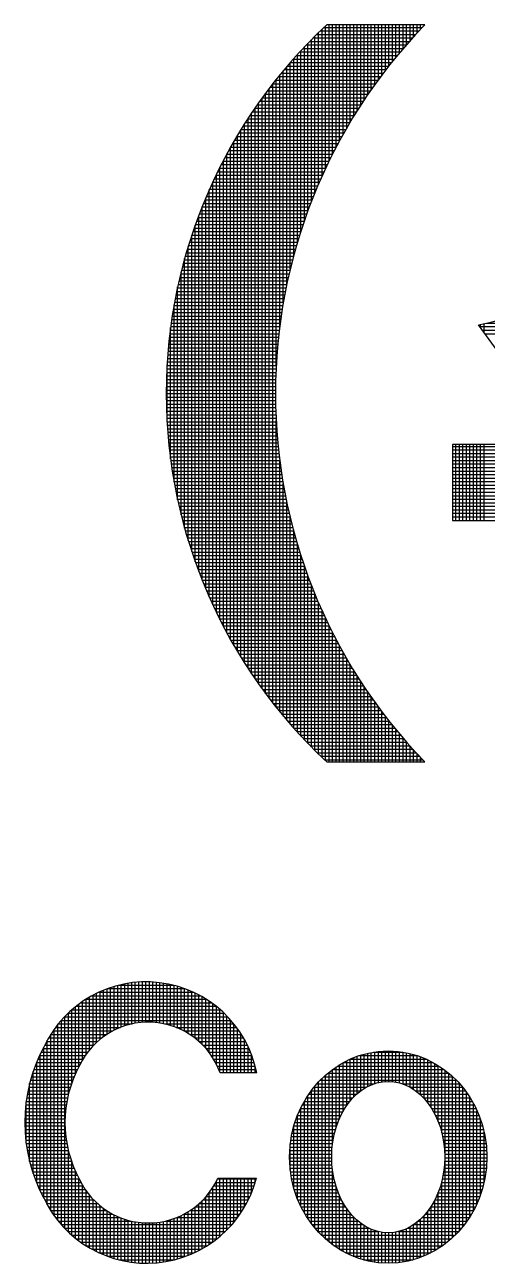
# Model space of a CAD drawing. Header units: inches. Extents: x 0 to 841, y 0 to 594.
# Drawn here: x 733.38 to 735.66, y 99.89 to 105.99 of the extents above; entities that cross this region are included whole.
import ezdxf

# ---------------------------------------------------------------- set-up
doc = ezdxf.new("R2010")
doc.units = ezdxf.units.IN
doc.header["$MEASUREMENT"] = 0
doc.layers.add('BG 한국지역난방기술주식회사 CI', color=7, linetype='Continuous')

msp = doc.modelspace()

# ---------------------------------------------------------------- linework, layer by layer
at = {"layer": 'BG 한국지역난방기술주식회사 CI', "color": 7, "linetype": 'Continuous', "lineweight": 25}
for p, q in [((734.8403, 105.9649), (735.3263, 105.9649)), ((734.8484, 105.2475), (734.8484, 105.9727)), ((734.8585, 105.9823), (735.3427, 105.9823)), ((734.8658, 105.2854), (734.8658, 105.9891)), ((735.3549, 105.995), (734.872, 105.995)), ((734.8831, 105.3217), (734.8831, 105.995)), ((734.9005, 105.3567), (734.9005, 105.995)), ((734.9179, 105.3904), (734.9179, 105.995)), ((734.9352, 105.423), (734.9352, 105.995)), ((734.9526, 105.4545), (734.9526, 105.995)), ((734.97, 105.485), (734.97, 105.995)), ((734.9873, 105.5146), (734.9873, 105.995)), ((735.0047, 105.5433), (735.0047, 105.995)), ((735.022, 105.5713), (735.022, 105.995)), ((735.0394, 105.5984), (735.0394, 105.995)), ((735.0568, 105.6249), (735.0568, 105.995)), ((735.0741, 105.6506), (735.0741, 105.995)), ((735.0915, 105.6758), (735.0915, 105.995)), ((735.1089, 105.7003), (735.1089, 105.995)), ((735.1262, 105.7242), (735.1262, 105.995)), ((735.1436, 105.7476), (735.1436, 105.995)), ((735.161, 105.7704), (735.161, 105.995)), ((735.1783, 105.7927), (735.1783, 105.995)), ((735.1957, 105.8146), (735.1957, 105.995)), ((735.2131, 105.8359), (735.2131, 105.995)), ((735.2304, 105.8568), (735.2304, 105.995)), ((735.2478, 105.8773), (735.2478, 105.995)), ((735.2651, 105.8974), (735.2651, 105.995)), ((735.2825, 105.9171), (735.2825, 105.995)), ((735.2999, 105.9363), (735.2999, 105.995)), ((735.3172, 105.9552), (735.3172, 105.995)), ((735.3346, 105.9737), (735.3346, 105.995)), ((735.352, 105.9919), (735.352, 105.995)), ((734.7789, 105.077), (734.7789, 105.9037)), ((734.7878, 105.9128), (735.2787, 105.9128)), ((734.7963, 105.123), (734.7963, 105.9215)), ((734.805, 105.9302), (735.2943, 105.9302)), ((734.8137, 105.1665), (734.8137, 105.9389)), ((734.8224, 105.9475), (735.3102, 105.9475)), ((734.831, 105.208), (734.831, 105.956)), ((734.7225, 105.8434), (735.2192, 105.8434)), ((734.7268, 104.9196), (734.7268, 105.8482)), ((734.7383, 105.8607), (735.2337, 105.8607)), ((734.7442, 104.9759), (734.7442, 105.8671)), ((734.7545, 105.8781), (735.2484, 105.8781)), ((734.7616, 105.0281), (734.7616, 105.8856)), ((734.771, 105.8955), (735.2635, 105.8955)), ((734.6748, 104.7133), (734.6748, 105.7891)), ((734.6766, 105.7913), (735.1772, 105.7913)), ((734.6916, 105.8086), (735.1909, 105.8086)), ((734.6921, 104.7903), (734.6921, 105.8092)), ((734.7069, 105.826), (735.2049, 105.826)), ((734.7095, 104.8583), (734.7095, 105.8289)), ((734.6193, 105.7218), (735.1245, 105.7218)), ((734.6227, 104.3117), (734.6227, 105.726)), ((734.6333, 105.7392), (735.1373, 105.7392)), ((734.64, 104.5066), (734.64, 105.7475)), ((734.6474, 105.7565), (735.1504, 105.7565)), ((734.6574, 104.6224), (734.6574, 105.7685)), ((734.6619, 105.7739), (735.1637, 105.7739)), ((734.5706, 102.6963), (734.5706, 105.6584)), ((734.5791, 105.6697), (735.0873, 105.6697)), ((734.5879, 102.6732), (734.5879, 105.6814)), ((734.5922, 105.6871), (735.0995, 105.6871)), ((734.6053, 102.6507), (734.6053, 105.704)), ((734.6057, 105.7044), (735.1119, 105.7044)), ((734.5287, 105.6003), (735.0406, 105.6003)), ((734.5358, 102.7442), (734.5358, 105.6105)), ((734.5409, 105.6176), (735.052, 105.6176)), ((734.5532, 102.72), (734.5532, 105.6347)), ((734.5534, 105.635), (735.0635, 105.635)), ((734.5661, 105.6523), (735.0753, 105.6523)), ((734.4818, 105.5308), (734.997, 105.5308)), ((734.4837, 102.8209), (734.4837, 105.5338)), ((734.4932, 105.5482), (735.0076, 105.5482)), ((734.5011, 102.7946), (734.5011, 105.56)), ((734.5048, 105.5655), (735.0184, 105.5655)), ((734.5166, 105.5829), (735.0294, 105.5829)), ((734.5185, 102.7691), (734.5185, 105.5856)), ((734.4488, 105.4787), (734.9663, 105.4787)), ((734.449, 102.8757), (734.449, 105.479)), ((734.4596, 105.4961), (734.9764, 105.4961)), ((734.4664, 102.8479), (734.4664, 105.5068)), ((734.4706, 105.5134), (734.9866, 105.5134)), ((734.4076, 105.4092), (734.9278, 105.4092)), ((734.4143, 102.9338), (734.4143, 105.4208)), ((734.4176, 105.4266), (734.9372, 105.4266)), ((734.4279, 105.444), (734.9467, 105.444)), ((734.4317, 102.9043), (734.4317, 105.4504)), ((734.4382, 105.4613), (734.9564, 105.4613)), ((734.3787, 105.3572), (734.9007, 105.3572)), ((734.3796, 102.9959), (734.3796, 105.3588)), ((734.3881, 105.3745), (734.9096, 105.3745)), ((734.3969, 102.9643), (734.3969, 105.3903)), ((734.3978, 105.3919), (734.9186, 105.3919)), ((734.3426, 105.2877), (734.8668, 105.2877)), ((734.3448, 103.0625), (734.3448, 105.2922)), ((734.3513, 105.3051), (734.8751, 105.3051)), ((734.3603, 105.3224), (734.8835, 105.3224)), ((734.3622, 103.0286), (734.3622, 105.3261)), ((734.3694, 105.3398), (734.892, 105.3398)), ((734.3173, 105.2356), (734.8431, 105.2356)), ((734.3255, 105.253), (734.8509, 105.253)), ((734.3275, 103.0977), (734.3275, 105.257)), ((734.334, 105.2703), (734.8588, 105.2703)), ((734.2858, 105.1661), (734.8135, 105.1661)), ((734.2927, 103.1728), (734.2927, 105.1819)), ((734.2934, 105.1835), (734.8207, 105.1835)), ((734.3012, 105.2009), (734.828, 105.2009)), ((734.3092, 105.2182), (734.8355, 105.2182)), ((734.3101, 103.1344), (734.3101, 105.2203)), ((734.2639, 105.1141), (734.7929, 105.1141)), ((734.2711, 105.1314), (734.7996, 105.1314)), ((734.2754, 103.213), (734.2754, 105.1417)), ((734.2784, 105.1488), (734.8065, 105.1488)), ((734.2368, 105.0446), (734.7673, 105.0446)), ((734.2406, 103.2999), (734.2406, 105.0548)), ((734.2434, 105.062), (734.7735, 105.062)), ((734.2501, 105.0793), (734.7798, 105.0793)), ((734.2569, 105.0967), (734.7863, 105.0967)), ((734.258, 103.2552), (734.258, 105.0994)), ((734.2181, 104.9925), (734.7496, 104.9925)), ((734.2233, 103.3473), (734.2233, 105.0074)), ((734.2242, 105.0099), (734.7554, 105.0099)), ((734.2304, 105.0272), (734.7613, 105.0272)), ((734.1951, 104.923), (734.7279, 104.923)), ((734.2006, 104.9404), (734.7331, 104.9404)), ((734.2059, 103.398), (734.2059, 104.9567)), ((734.2063, 104.9578), (734.7385, 104.9578)), ((734.2121, 104.9751), (734.744, 104.9751)), ((734.1793, 104.8709), (734.7129, 104.8709)), ((734.1844, 104.8883), (734.7178, 104.8883)), ((734.1885, 103.4526), (734.1885, 104.9021)), ((734.1897, 104.9057), (734.7228, 104.9057)), ((734.1601, 104.8015), (734.6948, 104.8015)), ((734.1647, 104.8189), (734.6992, 104.8189)), ((734.1694, 104.8362), (734.7036, 104.8362)), ((734.1712, 103.5121), (734.1712, 104.8425)), ((734.1743, 104.8536), (734.7082, 104.8536)), ((734.1472, 104.7494), (734.6826, 104.7494)), ((734.1514, 104.7668), (734.6865, 104.7668)), ((734.1538, 103.5781), (734.1538, 104.7766)), ((734.1557, 104.7841), (734.6906, 104.7841)), ((734.1318, 104.6799), (734.668, 104.6799)), ((734.1355, 104.6973), (734.6715, 104.6973)), ((734.1365, 103.6528), (734.1365, 104.7019)), ((734.1393, 104.7147), (734.675, 104.7147)), ((734.1432, 104.732), (734.6788, 104.732)), ((734.1216, 104.6278), (734.6583, 104.6278)), ((734.1249, 104.6452), (734.6614, 104.6452)), ((734.1283, 104.6626), (734.6647, 104.6626)), ((734.1098, 104.5584), (734.6471, 104.5584)), ((734.1126, 104.5757), (734.6498, 104.5757)), ((734.1155, 104.5931), (734.6525, 104.5931)), ((734.1185, 104.6105), (734.6554, 104.6105)), ((734.1191, 103.7408), (734.1191, 104.6139)), ((734.1017, 103.8527), (734.1017, 104.502)), ((734.1023, 104.5063), (734.64, 104.5063)), ((734.1047, 104.5237), (734.6423, 104.5237)), ((734.1072, 104.541), (734.6446, 104.541)), ((735.834, 104.2189), (735.6206, 104.5149)), ((735.6268, 104.5063), (736.6774, 104.5063)), ((735.6298, 104.5021), (735.6298, 104.517)), ((735.6472, 104.478), (735.6472, 104.521)), ((735.6586, 104.5237), (736.7075, 104.5237)), ((734.094, 104.4368), (734.6321, 104.4368)), ((734.0959, 104.4542), (734.6339, 104.4542)), ((734.0979, 104.4716), (734.6358, 104.4716)), ((734.1, 104.4889), (734.6378, 104.4889)), ((735.6393, 104.4889), (736.6463, 104.4889)), ((735.6518, 104.4716), (736.6141, 104.4716)), ((734.0891, 104.3847), (734.6274, 104.3847)), ((734.0906, 104.4021), (734.6289, 104.4021)), ((734.0922, 104.4195), (734.6304, 104.4195)), ((734.0842, 104.3153), (734.6228, 104.3153)), ((734.0844, 104.0372), (734.0844, 104.3174)), ((734.0853, 104.3326), (734.6238, 104.3326)), ((734.0864, 104.35), (734.6249, 104.35)), ((734.0877, 104.3674), (734.6261, 104.3674)), ((734.0819, 104.2632), (734.6206, 104.2632)), ((734.0826, 104.2806), (734.6212, 104.2806)), ((734.0833, 104.2979), (734.622, 104.2979)), ((734.0805, 104.1937), (734.6193, 104.1937)), ((734.0806, 104.2111), (734.6194, 104.2111)), ((734.0809, 104.2285), (734.6197, 104.2285)), ((734.0814, 104.2458), (734.6201, 104.2458)), ((734.0804, 104.1764), (734.6192, 104.1764)), ((734.0805, 104.159), (734.6193, 104.159)), ((734.0807, 104.1416), (734.6194, 104.1416)), ((734.081, 104.1243), (734.6197, 104.1243)), ((734.0814, 104.1069), (734.6202, 104.1069)), ((734.082, 104.0895), (734.6207, 104.0895)), ((734.0826, 104.0722), (734.6213, 104.0722)), ((734.0834, 104.0548), (734.6221, 104.0548)), ((734.0843, 104.0375), (734.623, 104.0375)), ((734.0854, 104.0201), (734.6239, 104.0201)), ((734.6227, 102.6287), (734.6227, 104.043)), ((734.0866, 104.0027), (734.625, 104.0027)), ((734.0878, 103.9854), (734.6263, 103.9854)), ((734.0892, 103.968), (734.6276, 103.968)), ((734.0908, 103.9506), (734.6291, 103.9506)), ((734.0924, 103.9333), (734.6306, 103.9333)), ((734.0942, 103.9159), (734.6323, 103.9159)), ((734.0961, 103.8985), (734.6341, 103.8985)), ((738.7904, 103.9259), (735.4915, 103.9259)), ((735.4915, 103.9259), (735.4915, 103.5503)), ((735.4915, 103.9159), (738.7904, 103.9159)), ((735.4915, 103.8985), (738.7904, 103.8985)), ((735.5083, 103.5503), (735.5083, 103.9259)), ((735.5256, 103.5503), (735.5256, 103.9259)), ((735.543, 103.5503), (735.543, 103.9259)), ((735.5603, 103.5503), (735.5603, 103.9259)), ((735.5777, 103.5503), (735.5777, 103.9259)), ((735.5951, 103.5503), (735.5951, 103.9259)), ((735.6124, 103.5503), (735.6124, 103.9259)), ((735.6298, 103.5503), (735.6298, 103.9259)), ((735.6472, 103.5503), (735.6472, 103.9259)), ((734.0981, 103.8812), (734.636, 103.8812)), ((734.1003, 103.8638), (734.6381, 103.8638)), ((734.1026, 103.8464), (734.6402, 103.8464)), ((734.105, 103.8291), (734.6425, 103.8291)), ((734.64, 102.6072), (734.64, 103.8481)), ((735.4915, 103.8812), (738.7904, 103.8812)), ((735.4915, 103.8638), (738.7904, 103.8638)), ((735.4915, 103.8464), (738.7904, 103.8464)), ((735.4915, 103.8291), (738.7904, 103.8291)), ((734.1075, 103.8117), (734.6449, 103.8117)), ((734.1101, 103.7943), (734.6474, 103.7943)), ((734.1129, 103.777), (734.6501, 103.777)), ((734.1158, 103.7596), (734.6528, 103.7596)), ((735.4915, 103.8117), (738.7904, 103.8117)), ((735.4915, 103.7943), (738.7904, 103.7943)), ((735.4915, 103.777), (738.7904, 103.777)), ((735.4915, 103.7596), (738.7904, 103.7596)), ((734.1188, 103.7423), (734.6557, 103.7423)), ((734.122, 103.7249), (734.6587, 103.7249)), ((734.1253, 103.7075), (734.6618, 103.7075)), ((734.6574, 102.5862), (734.6574, 103.7322)), ((735.4915, 103.7423), (738.7904, 103.7423)), ((735.4915, 103.7249), (738.7904, 103.7249)), ((735.4915, 103.7075), (738.7904, 103.7075)), ((734.1287, 103.6902), (734.665, 103.6902)), ((734.1322, 103.6728), (734.6684, 103.6728)), ((734.1359, 103.6554), (734.6719, 103.6554)), ((734.1397, 103.6381), (734.6755, 103.6381)), ((734.6748, 102.5656), (734.6748, 103.6414)), ((735.4915, 103.6902), (738.7904, 103.6902)), ((735.4915, 103.6728), (738.7904, 103.6728)), ((735.4915, 103.6554), (738.7904, 103.6554)), ((735.4915, 103.6381), (738.7904, 103.6381)), ((734.1436, 103.6207), (734.6792, 103.6207)), ((734.1477, 103.6033), (734.683, 103.6033)), ((734.1519, 103.586), (734.687, 103.586)), ((735.4915, 103.6207), (738.7904, 103.6207)), ((735.4915, 103.6033), (738.7904, 103.6033)), ((735.4915, 103.586), (738.7904, 103.586)), ((734.1562, 103.5686), (734.6911, 103.5686)), ((734.1607, 103.5512), (734.6953, 103.5512)), ((734.1652, 103.5339), (734.6997, 103.5339)), ((734.17, 103.5165), (734.7041, 103.5165)), ((734.6921, 102.5455), (734.6921, 103.5644)), ((735.4915, 103.5686), (738.7904, 103.5686)), ((735.4915, 103.5512), (738.7904, 103.5512)), ((735.4915, 103.5503), (736.8191, 103.5503)), ((734.1748, 103.4992), (734.7087, 103.4992)), ((734.1798, 103.4818), (734.7135, 103.4818)), ((734.185, 103.4644), (734.7183, 103.4644)), ((734.7095, 102.5258), (734.7095, 103.4964)), ((734.1902, 103.4471), (734.7233, 103.4471)), ((734.1957, 103.4297), (734.7284, 103.4297)), ((734.2012, 103.4123), (734.7337, 103.4123)), ((734.2069, 103.395), (734.7391, 103.395)), ((734.7268, 102.5065), (734.7268, 103.4351)), ((734.2127, 103.3776), (734.7446, 103.3776)), ((734.2187, 103.3602), (734.7502, 103.3602)), ((734.2249, 103.3429), (734.756, 103.3429)), ((734.7442, 102.4876), (734.7442, 103.3788)), ((734.2311, 103.3255), (734.7619, 103.3255)), ((734.2375, 103.3081), (734.768, 103.3081)), ((734.2441, 103.2908), (734.7742, 103.2908)), ((734.2508, 103.2734), (734.7805, 103.2734)), ((734.7616, 102.4691), (734.7616, 103.3266)), ((734.7789, 102.451), (734.7789, 103.2777)), ((734.2577, 103.256), (734.787, 103.256)), ((734.2647, 103.2387), (734.7936, 103.2387)), ((734.2719, 103.2213), (734.8004, 103.2213)), ((734.7963, 102.4332), (734.7963, 103.2317)), ((734.2792, 103.204), (734.8073, 103.204)), ((734.2867, 103.1866), (734.8143, 103.1866)), ((734.2943, 103.1692), (734.8215, 103.1692)), ((734.3021, 103.1519), (734.8288, 103.1519)), ((734.8137, 102.4158), (734.8137, 103.1881)), ((734.3101, 103.1345), (734.8363, 103.1345)), ((734.3182, 103.1171), (734.8439, 103.1171)), ((734.3265, 103.0998), (734.8517, 103.0998)), ((734.831, 102.3987), (734.831, 103.1467)), ((734.8484, 102.382), (734.8484, 103.1072)), ((734.3349, 103.0824), (734.8597, 103.0824)), ((734.3435, 103.065), (734.8678, 103.065)), ((734.3523, 103.0477), (734.876, 103.0477)), ((734.3613, 103.0303), (734.8844, 103.0303)), ((734.8658, 102.3655), (734.8658, 103.0693)), ((734.8831, 102.3597), (734.8831, 103.0329)), ((734.3704, 103.0129), (734.893, 103.0129)), ((734.3797, 102.9956), (734.9017, 102.9956)), ((734.3892, 102.9782), (734.9106, 102.9782)), ((734.9005, 102.3597), (734.9005, 102.998)), ((734.3989, 102.9609), (734.9196, 102.9609)), ((734.4087, 102.9435), (734.9288, 102.9435)), ((734.4188, 102.9261), (734.9382, 102.9261)), ((734.429, 102.9088), (734.9478, 102.9088)), ((734.9179, 102.3597), (734.9179, 102.9642)), ((734.9352, 102.3597), (734.9352, 102.9317)), ((734.4394, 102.8914), (734.9575, 102.8914)), ((734.45, 102.874), (734.9674, 102.874)), ((734.4608, 102.8567), (734.9775, 102.8567)), ((734.9526, 102.3597), (734.9526, 102.9002)), ((734.97, 102.3597), (734.97, 102.8696)), ((734.4719, 102.8393), (734.9878, 102.8393)), ((734.4831, 102.8219), (734.9982, 102.8219)), ((734.4945, 102.8046), (735.0088, 102.8046)), ((734.5061, 102.7872), (735.0197, 102.7872)), ((734.9873, 102.3597), (734.9873, 102.8401)), ((735.0047, 102.3597), (735.0047, 102.8113)), ((735.022, 102.3597), (735.022, 102.7834)), ((734.518, 102.7698), (735.0307, 102.7698)), ((734.53, 102.7525), (735.0419, 102.7525)), ((734.5423, 102.7351), (735.0532, 102.7351)), ((735.0394, 102.3597), (735.0394, 102.7562)), ((735.0568, 102.3597), (735.0568, 102.7298)), ((734.5548, 102.7177), (735.0648, 102.7177)), ((734.5675, 102.7004), (735.0766, 102.7004)), ((734.5805, 102.683), (735.0886, 102.683)), ((734.5937, 102.6657), (735.1008, 102.6657)), ((735.0741, 102.3597), (735.0741, 102.704)), ((735.0915, 102.3597), (735.0915, 102.6789)), ((734.6072, 102.6483), (735.1133, 102.6483)), ((734.6209, 102.6309), (735.1259, 102.6309)), ((734.6348, 102.6136), (735.1388, 102.6136)), ((735.1089, 102.3597), (735.1089, 102.6544)), ((735.1262, 102.3597), (735.1262, 102.6305)), ((735.1436, 102.3597), (735.1436, 102.6071)), ((734.649, 102.5962), (735.1518, 102.5962)), ((734.6635, 102.5788), (735.1652, 102.5788)), ((734.6783, 102.5615), (735.1787, 102.5615)), ((734.6933, 102.5441), (735.1925, 102.5441)), ((735.161, 102.3597), (735.161, 102.5843)), ((735.1783, 102.3597), (735.1783, 102.562)), ((735.1957, 102.3597), (735.1957, 102.5401)), ((734.7086, 102.5267), (735.2065, 102.5267)), ((734.7242, 102.5094), (735.2208, 102.5094)), ((734.7401, 102.492), (735.2353, 102.492)), ((735.2131, 102.3597), (735.2131, 102.5187)), ((735.2304, 102.3597), (735.2304, 102.4978)), ((735.2478, 102.3597), (735.2478, 102.4773)), ((734.7563, 102.4746), (735.2501, 102.4746)), ((734.7729, 102.4573), (735.2651, 102.4573)), ((734.7897, 102.4399), (735.2805, 102.4399)), ((734.8069, 102.4226), (735.2961, 102.4226)), ((735.2651, 102.3597), (735.2651, 102.4573)), ((735.2825, 102.3597), (735.2825, 102.4376)), ((735.2999, 102.3597), (735.2999, 102.4184)), ((734.8244, 102.4052), (735.3119, 102.4052)), ((734.8423, 102.3878), (735.3281, 102.3878)), ((734.8605, 102.3705), (735.3446, 102.3705)), ((734.872, 102.3597), (735.3549, 102.3597)), ((735.3172, 102.3597), (735.3172, 102.3995)), ((735.3346, 102.3597), (735.3346, 102.3809)), ((735.352, 102.3597), (735.352, 102.3628)), ((733.8413, 101.0451), (733.8413, 101.2575)), ((733.8475, 101.2591), (734.1145, 101.2591)), ((733.8586, 101.0522), (733.8586, 101.2618)), ((733.876, 101.0583), (733.876, 101.2654)), ((733.8934, 101.0635), (733.8934, 101.2684)), ((733.9107, 101.0678), (733.9107, 101.2709)), ((733.9281, 101.0712), (733.9281, 101.2729)), ((733.9454, 101.0738), (733.9454, 101.2743)), ((733.9628, 101.0755), (733.9628, 101.2751)), ((733.9802, 101.0765), (733.9802, 101.2754)), ((733.9975, 101.0766), (733.9975, 101.2752)), ((734.0149, 101.076), (734.0149, 101.2744)), ((734.0323, 101.0745), (734.0323, 101.273)), ((734.0496, 101.0722), (734.0496, 101.2711)), ((734.067, 101.0691), (734.067, 101.2687)), ((734.0844, 101.0652), (734.0844, 101.2657)), ((734.1017, 101.0603), (734.1017, 101.2621)), ((734.1191, 101.0545), (734.1191, 101.258)), ((733.7023, 100.9402), (733.7023, 101.2005)), ((733.714, 101.207), (734.2481, 101.207)), ((733.7197, 100.9598), (733.7197, 101.2101)), ((733.7371, 100.9769), (733.7371, 101.219)), ((733.7484, 101.2244), (734.2136, 101.2244)), ((733.7544, 100.992), (733.7544, 101.2271)), ((733.7718, 101.0053), (733.7718, 101.2345)), ((733.7892, 101.0172), (733.7892, 101.2412)), ((733.7906, 101.2418), (734.1714, 101.2418)), ((733.8065, 101.0277), (733.8065, 101.2473)), ((733.8239, 101.0369), (733.8239, 101.2527)), ((734.1365, 101.0478), (734.1365, 101.2532)), ((734.1538, 101.0401), (734.1538, 101.2478)), ((734.1712, 101.0312), (734.1712, 101.2418)), ((734.1885, 101.0212), (734.1885, 101.2352)), ((734.2059, 101.0099), (734.2059, 101.2279)), ((734.2233, 100.9971), (734.2233, 101.2198)), ((734.2406, 100.9827), (734.2406, 101.211)), ((734.258, 100.9663), (734.258, 101.2014)), ((733.6147, 101.1376), (734.3473, 101.1376)), ((733.6155, 100.7792), (733.6155, 101.1383)), ((733.6329, 100.8223), (733.6329, 101.1529)), ((733.6355, 101.1549), (734.3265, 101.1549)), ((733.6503, 100.8577), (733.6503, 101.1663)), ((733.6586, 101.1723), (734.3034, 101.1723)), ((733.6676, 100.8904), (733.6676, 101.1786)), ((733.6844, 101.1897), (734.2776, 101.1897)), ((733.685, 100.9174), (733.685, 101.19)), ((734.2754, 100.9477), (734.2754, 101.191)), ((734.2927, 100.9262), (734.2927, 101.1797)), ((734.3101, 100.9009), (734.3101, 101.1675)), ((734.3275, 100.8702), (734.3275, 101.1542)), ((734.3448, 100.8301), (734.3448, 101.1398)), ((733.5626, 101.0855), (734.3994, 101.0855)), ((733.5634, 100.0776), (733.5634, 101.0864)), ((733.5785, 101.1029), (734.3835, 101.1029)), ((733.5808, 100.0587), (733.5808, 101.1053)), ((733.5957, 101.1202), (734.3663, 101.1202)), ((733.5982, 100.7213), (733.5982, 101.1225)), ((734.3622, 100.8266), (734.3622, 101.1241)), ((734.3796, 100.8266), (734.3796, 101.107)), ((734.3969, 100.8266), (734.3969, 101.0883)), ((733.5108, 101.016), (733.7874, 101.016)), ((733.5113, 100.1468), (733.5113, 101.0168)), ((733.5223, 101.0334), (733.817, 101.0334)), ((733.5287, 100.1212), (733.5287, 101.0426)), ((733.5346, 101.0508), (733.8549, 101.0508)), ((733.5461, 100.0983), (733.5461, 101.0656)), ((733.548, 101.0681), (733.9123, 101.0681)), ((734.0718, 101.0681), (734.414, 101.0681)), ((734.1292, 101.0508), (734.4274, 101.0508)), ((734.1671, 101.0334), (734.4397, 101.0334)), ((734.1967, 101.016), (734.4512, 101.016)), ((734.4143, 100.8266), (734.4143, 101.0677)), ((734.4317, 100.8266), (734.4317, 101.0449)), ((734.449, 100.8266), (734.449, 101.0194)), ((733.4766, 100.21), (733.4766, 100.9531)), ((733.4818, 100.9639), (733.7237, 100.9639)), ((733.4907, 100.9813), (733.7419, 100.9813)), ((733.494, 100.176), (733.494, 100.9874)), ((733.5003, 100.9987), (733.7629, 100.9987)), ((734.2212, 100.9987), (734.4617, 100.9987)), ((734.2422, 100.9813), (734.4713, 100.9813)), ((734.2604, 100.9639), (734.4802, 100.9639)), ((734.4664, 100.8266), (734.4664, 100.9904)), ((734.4837, 100.8266), (734.4837, 100.9566)), ((733.4482, 100.8945), (733.67, 100.8945)), ((733.456, 100.9118), (733.6811, 100.9118)), ((733.4592, 100.2443), (733.4592, 100.9188)), ((733.4643, 100.9292), (733.6936, 100.9292)), ((733.4731, 100.9466), (733.7078, 100.9466)), ((734.2763, 100.9466), (734.4883, 100.9466)), ((734.2905, 100.9292), (734.4958, 100.9292)), ((734.303, 100.9118), (734.5025, 100.9118)), ((734.3141, 100.8945), (734.5086, 100.8945)), ((734.5011, 100.8266), (734.5011, 100.9156)), ((734.9871, 100.8945), (735.3625, 100.8945)), ((734.9873, 100.6878), (734.9873, 100.8946)), ((735.0047, 100.7072), (735.0047, 100.902)), ((735.022, 100.7238), (735.022, 100.9085)), ((735.0316, 100.9118), (735.3179, 100.9118)), ((735.0394, 100.7378), (735.0394, 100.9143)), ((735.0568, 100.7497), (735.0568, 100.9194)), ((735.0741, 100.7596), (735.0741, 100.9237)), ((735.0915, 100.7678), (735.0915, 100.9273)), ((735.1025, 100.9292), (735.2471, 100.9292)), ((735.1089, 100.7742), (735.1089, 100.9302)), ((735.1262, 100.7791), (735.1262, 100.9324)), ((735.1436, 100.7825), (735.1436, 100.9339)), ((735.161, 100.7843), (735.161, 100.9348)), ((735.1783, 100.7848), (735.1783, 100.935)), ((735.1957, 100.7838), (735.1957, 100.9345)), ((735.2131, 100.7813), (735.2131, 100.9334)), ((735.2304, 100.7773), (735.2304, 100.9316)), ((735.2478, 100.7718), (735.2478, 100.9291)), ((735.2651, 100.7646), (735.2651, 100.9259)), ((735.2825, 100.7558), (735.2825, 100.922)), ((735.2999, 100.7451), (735.2999, 100.9174)), ((735.3172, 100.7324), (735.3172, 100.9121)), ((735.3346, 100.7173), (735.3346, 100.906)), ((735.352, 100.6997), (735.352, 100.8991)), ((735.3693, 100.6788), (735.3693, 100.8913)), ((733.4245, 100.33), (733.4245, 100.833)), ((733.4277, 100.8424), (733.6424, 100.8424)), ((733.4341, 100.8597), (733.6513, 100.8597)), ((733.4409, 100.8771), (733.6602, 100.8771)), ((733.4419, 100.2836), (733.4419, 100.8795)), ((734.3239, 100.8771), (734.514, 100.8771)), ((734.3325, 100.8597), (734.5188, 100.8597)), ((734.3401, 100.8424), (734.5231, 100.8424)), ((734.5185, 100.8266), (734.5185, 100.8612)), ((734.8831, 99.9924), (734.8831, 100.8305)), ((734.8985, 100.8424), (735.4511, 100.8424)), ((734.9005, 100.4781), (734.9005, 100.8439)), ((734.9179, 100.5563), (734.9179, 100.856)), ((734.9235, 100.8597), (735.4261, 100.8597)), ((734.9352, 100.6024), (734.9352, 100.8671)), ((734.9524, 100.8771), (735.3972, 100.8771)), ((734.9526, 100.6369), (734.9526, 100.8772)), ((734.97, 100.6647), (734.97, 100.8863)), ((735.3867, 100.654), (735.3867, 100.8827)), ((735.4041, 100.6238), (735.4041, 100.8732)), ((735.4214, 100.5854), (735.4214, 100.8627)), ((735.4388, 100.5312), (735.4388, 100.8512)), ((735.4562, 99.9843), (735.4562, 100.8385)), ((733.4068, 100.7729), (733.6133, 100.7729)), ((733.4071, 100.3889), (733.4071, 100.7742)), ((733.4114, 100.7903), (733.6196, 100.7903)), ((733.4164, 100.8077), (733.6265, 100.8077)), ((733.4218, 100.825), (733.6341, 100.825)), ((734.5264, 100.8266), (734.3461, 100.8266)), ((734.8229, 100.7729), (735.105, 100.7729)), ((734.831, 100.041), (734.831, 100.7819)), ((734.839, 100.7903), (735.5106, 100.7903)), ((734.8484, 100.0232), (734.8484, 100.7997)), ((734.8568, 100.8077), (735.4928, 100.8077)), ((734.8658, 100.0071), (734.8658, 100.8158)), ((734.8765, 100.825), (735.4731, 100.825)), ((735.2445, 100.7729), (735.5267, 100.7729)), ((735.4735, 99.9982), (735.4735, 100.8247)), ((735.4909, 100.0135), (735.4909, 100.8094)), ((735.5083, 100.0302), (735.5083, 100.7926)), ((735.5256, 100.0488), (735.5256, 100.7741)), ((733.3956, 100.7208), (733.598, 100.7208)), ((733.3989, 100.7382), (733.6026, 100.7382)), ((733.4027, 100.7556), (733.6077, 100.7556)), ((734.7789, 100.1071), (734.7789, 100.7158)), ((734.7823, 100.7208), (735.0187, 100.7208)), ((734.7947, 100.7382), (735.0399, 100.7382)), ((734.7963, 100.0825), (734.7963, 100.7404)), ((734.8081, 100.7556), (735.0666, 100.7556)), ((734.8137, 100.0606), (734.8137, 100.7623)), ((735.2829, 100.7556), (735.5414, 100.7556)), ((735.3096, 100.7382), (735.5549, 100.7382)), ((735.3308, 100.7208), (735.5672, 100.7208)), ((735.543, 100.0693), (735.543, 100.7536)), ((735.5603, 100.0922), (735.5603, 100.7307)), ((733.3863, 100.6514), (733.5854, 100.6514)), ((733.388, 100.6687), (733.5878, 100.6687)), ((733.3898, 100.4798), (733.3898, 100.6833)), ((733.3902, 100.6861), (733.5907, 100.6861)), ((733.3927, 100.7035), (733.5941, 100.7035)), ((734.7424, 100.6514), (734.9612, 100.6514)), ((734.7442, 100.1678), (734.7442, 100.6551)), ((734.7511, 100.6687), (734.9728, 100.6687)), ((734.7606, 100.6861), (734.986, 100.6861)), ((734.7616, 100.1351), (734.7616, 100.6878)), ((734.771, 100.7035), (735.0011, 100.7035)), ((735.3485, 100.7035), (735.5785, 100.7035)), ((735.3636, 100.6861), (735.5889, 100.6861)), ((735.3768, 100.6687), (735.5984, 100.6687)), ((735.3884, 100.6514), (735.6072, 100.6514)), ((735.5777, 100.1181), (735.5777, 100.7048)), ((735.5951, 100.1478), (735.5951, 100.6751)), ((733.3834, 100.5993), (733.5816, 100.5993)), ((733.3839, 100.6166), (733.5823, 100.6166)), ((733.3849, 100.634), (733.5836, 100.634)), ((734.7207, 100.5993), (734.9339, 100.5993)), ((734.7268, 100.2072), (734.7268, 100.6157)), ((734.7272, 100.6166), (734.9419, 100.6166)), ((734.7345, 100.634), (734.951, 100.634)), ((735.3986, 100.634), (735.6151, 100.634)), ((735.4077, 100.6166), (735.6223, 100.6166)), ((735.4157, 100.5993), (735.6289, 100.5993)), ((735.6124, 100.1829), (735.6124, 100.64)), ((735.6298, 100.2263), (735.6298, 100.5966)), ((733.3832, 100.5819), (733.5813, 100.5819)), ((733.3833, 100.5646), (733.5815, 100.5646)), ((733.3839, 100.5472), (733.5823, 100.5472)), ((733.3849, 100.5298), (733.5836, 100.5298)), ((734.7009, 100.5298), (734.9104, 100.5298)), ((734.7049, 100.5472), (734.9151, 100.5472)), ((734.7095, 100.2587), (734.7095, 100.5642)), ((734.7096, 100.5646), (734.9205, 100.5646)), ((734.7148, 100.5819), (734.9268, 100.5819)), ((735.4228, 100.5819), (735.6347, 100.5819)), ((735.429, 100.5646), (735.64, 100.5646)), ((735.4345, 100.5472), (735.6446, 100.5472)), ((735.4391, 100.5298), (735.6486, 100.5298)), ((735.6472, 100.2864), (735.6472, 100.5365)), ((733.3862, 100.5125), (733.5854, 100.5125)), ((733.3879, 100.4951), (733.5877, 100.4951)), ((733.3901, 100.4777), (733.5905, 100.4777)), ((734.6921, 100.346), (734.6921, 100.4768)), ((734.6922, 100.4777), (734.9004, 100.4777)), ((734.6946, 100.4951), (734.9031, 100.4951)), ((734.6975, 100.5125), (734.9064, 100.5125)), ((735.4431, 100.5125), (735.6521, 100.5125)), ((735.4464, 100.4951), (735.655, 100.4951)), ((735.4491, 100.4777), (735.6573, 100.4777)), ((733.3926, 100.4604), (733.5939, 100.4604)), ((733.3955, 100.443), (733.5979, 100.443)), ((733.3988, 100.4256), (733.6024, 100.4256)), ((733.4025, 100.4083), (733.6074, 100.4083)), ((733.5982, 100.0415), (733.5982, 100.4418)), ((734.6883, 100.4083), (734.896, 100.4083)), ((734.6885, 100.4256), (734.8962, 100.4256)), ((734.6892, 100.443), (734.897, 100.443)), ((734.6904, 100.4604), (734.8984, 100.4604)), ((735.4511, 100.4604), (735.6591, 100.4604)), ((735.4525, 100.443), (735.6604, 100.443)), ((735.4533, 100.4256), (735.6611, 100.4256)), ((735.4535, 100.4083), (735.6612, 100.4083)), ((733.4066, 100.3909), (733.6131, 100.3909)), ((733.4112, 100.3735), (733.6193, 100.3735)), ((733.4162, 100.3562), (733.6262, 100.3562)), ((733.6155, 100.0257), (733.6155, 100.3839)), ((733.6329, 100.0112), (733.6329, 100.3408)), ((734.6887, 100.3909), (734.8964, 100.3909)), ((734.6896, 100.3735), (734.8975, 100.3735)), ((734.691, 100.3562), (734.8991, 100.3562)), ((734.9005, 99.979), (734.9005, 100.3448)), ((735.4505, 100.3562), (735.6585, 100.3562)), ((735.4521, 100.3735), (735.66, 100.3735)), ((735.4531, 100.3909), (735.6609, 100.3909)), ((733.4216, 100.3388), (733.6338, 100.3388)), ((733.4275, 100.3214), (733.642, 100.3214)), ((733.4338, 100.3041), (733.6509, 100.3041)), ((733.4406, 100.2867), (733.6598, 100.2867)), ((733.6503, 99.9978), (733.6503, 100.3054)), ((734.3243, 100.2867), (734.5193, 100.2867)), ((734.3275, 100.0062), (734.3275, 100.2929)), ((734.3329, 100.3041), (734.5242, 100.3041)), ((734.3346, 100.3079), (734.5252, 100.3079)), ((734.3448, 100.0203), (734.3448, 100.3079)), ((734.3622, 100.0356), (734.3622, 100.3079)), ((734.3796, 100.0523), (734.3796, 100.3079)), ((734.3969, 100.0705), (734.3969, 100.3079)), ((734.4143, 100.0905), (734.4143, 100.3079)), ((734.4317, 100.1126), (734.4317, 100.3079)), ((734.449, 100.1372), (734.449, 100.3079)), ((734.4664, 100.165), (734.4664, 100.3079)), ((734.4837, 100.197), (734.4837, 100.3079)), ((734.5011, 100.2352), (734.5011, 100.3079)), ((734.5185, 100.2839), (734.5185, 100.3079)), ((734.693, 100.3388), (734.9013, 100.3388)), ((734.6956, 100.3214), (734.9042, 100.3214)), ((734.6986, 100.3041), (734.9078, 100.3041)), ((734.7023, 100.2867), (734.912, 100.2867)), ((735.4375, 100.2867), (735.6472, 100.2867)), ((735.4388, 99.9717), (735.4388, 100.2917)), ((735.4418, 100.3041), (735.6509, 100.3041)), ((735.4453, 100.3214), (735.654, 100.3214)), ((735.4482, 100.3388), (735.6565, 100.3388)), ((733.4479, 100.2694), (733.6696, 100.2694)), ((733.4556, 100.252), (733.6806, 100.252)), ((733.4639, 100.2346), (733.6931, 100.2346)), ((733.6676, 99.9854), (733.6676, 100.2727)), ((733.685, 99.974), (733.685, 100.2457)), ((733.7023, 99.9635), (733.7023, 100.2229)), ((734.291, 100.2346), (734.5009, 100.2346)), ((734.2927, 99.9812), (734.2927, 100.2369)), ((734.3035, 100.252), (734.5077, 100.252)), ((734.3101, 99.9932), (734.3101, 100.2622)), ((734.3145, 100.2694), (734.5138, 100.2694)), ((734.7066, 100.2694), (734.917, 100.2694)), ((734.7114, 100.252), (734.9227, 100.252)), ((734.7169, 100.2346), (734.9293, 100.2346)), ((734.9179, 99.9668), (734.9179, 100.2666)), ((734.9352, 99.9557), (734.9352, 100.2205)), ((735.4203, 100.2346), (735.6327, 100.2346)), ((735.4214, 99.9602), (735.4214, 100.2375)), ((735.4268, 100.252), (735.6381, 100.252)), ((735.4326, 100.2694), (735.643, 100.2694)), ((733.4727, 100.2173), (733.7071, 100.2173)), ((733.4815, 100.1999), (733.723, 100.1999)), ((733.4904, 100.1825), (733.7411, 100.1825)), ((733.5002, 100.1652), (733.7619, 100.1652)), ((733.7197, 99.9539), (733.7197, 100.2033)), ((733.7371, 99.945), (733.7371, 100.1862)), ((733.7544, 99.9368), (733.7544, 100.1711)), ((733.7718, 99.9294), (733.7718, 100.1577)), ((734.2222, 100.1652), (734.4665, 100.1652)), ((734.2233, 99.9419), (734.2233, 100.166)), ((734.2406, 99.9505), (734.2406, 100.1804)), ((734.243, 100.1825), (734.4762, 100.1825)), ((734.258, 99.9599), (734.258, 100.1968)), ((734.2611, 100.1999), (734.4852, 100.1999)), ((734.2754, 99.9701), (734.2754, 100.2154)), ((734.277, 100.2173), (734.4934, 100.2173)), ((734.723, 100.2173), (734.9367, 100.2173)), ((734.7298, 100.1999), (734.9451, 100.1999)), ((734.7373, 100.1825), (734.9546, 100.1825)), ((734.7455, 100.1652), (734.9653, 100.1652)), ((734.9526, 99.9457), (734.9526, 100.186)), ((734.97, 99.9365), (734.97, 100.1582)), ((735.3843, 100.1652), (735.6041, 100.1652)), ((735.3867, 99.9402), (735.3867, 100.1689)), ((735.395, 100.1825), (735.6123, 100.1825)), ((735.4041, 99.9497), (735.4041, 100.1991)), ((735.4045, 100.1999), (735.6198, 100.1999)), ((735.4129, 100.2173), (735.6265, 100.2173)), ((733.5107, 100.1478), (733.7862, 100.1478)), ((733.5222, 100.1304), (733.8156, 100.1304)), ((733.5346, 100.1131), (733.853, 100.1131)), ((733.5481, 100.0957), (733.909, 100.0957)), ((733.7892, 99.9226), (733.7892, 100.1459)), ((733.8065, 99.9165), (733.8065, 100.1354)), ((733.8239, 99.9111), (733.8239, 100.1261)), ((733.8413, 99.9062), (733.8413, 100.118)), ((733.8586, 99.9019), (733.8586, 100.1109)), ((733.876, 99.8983), (733.876, 100.1048)), ((733.8934, 99.8951), (733.8934, 100.0996)), ((733.9107, 99.8926), (733.9107, 100.0953)), ((734.0751, 100.0957), (734.4185, 100.0957)), ((734.0844, 99.8971), (734.0844, 100.0979)), ((734.1017, 99.9005), (734.1017, 100.1028)), ((734.1191, 99.9046), (734.1191, 100.1085)), ((734.1311, 100.1131), (734.432, 100.1131)), ((734.1365, 99.9092), (734.1365, 100.1153)), ((734.1538, 99.9145), (734.1538, 100.123)), ((734.1685, 100.1304), (734.4444, 100.1304)), ((734.1712, 99.9203), (734.1712, 100.1319)), ((734.1885, 99.9269), (734.1885, 100.1419)), ((734.1979, 100.1478), (734.4559, 100.1478)), ((734.2059, 99.934), (734.2059, 100.1532)), ((734.7545, 100.1478), (734.9774, 100.1478)), ((734.7643, 100.1304), (734.9912, 100.1304)), ((734.775, 100.1131), (735.0072, 100.1131)), ((734.7867, 100.0957), (735.026, 100.0957)), ((734.9873, 99.9283), (734.9873, 100.1351)), ((735.0047, 99.9209), (735.0047, 100.1156)), ((735.022, 99.9143), (735.022, 100.0991)), ((735.3236, 100.0957), (735.5628, 100.0957)), ((735.3346, 99.9169), (735.3346, 100.1056)), ((735.3423, 100.1131), (735.5745, 100.1131)), ((735.352, 99.9238), (735.352, 100.1232)), ((735.3583, 100.1304), (735.5852, 100.1304)), ((735.3693, 99.9316), (735.3693, 100.1441)), ((735.3722, 100.1478), (735.5951, 100.1478)), ((733.5627, 100.0783), (734.4039, 100.0783)), ((733.5786, 100.061), (734.388, 100.061)), ((733.596, 100.0436), (734.3707, 100.0436)), ((733.9281, 99.8906), (733.9281, 100.0919)), ((733.9454, 99.8892), (733.9454, 100.0893)), ((733.9628, 99.8882), (733.9628, 100.0875)), ((733.9802, 99.8879), (733.9802, 100.0866)), ((733.9975, 99.888), (733.9975, 100.0865)), ((734.0149, 99.8888), (734.0149, 100.0871)), ((734.0323, 99.89), (734.0323, 100.0886)), ((734.0496, 99.8918), (734.0496, 100.0909)), ((734.067, 99.8942), (734.067, 100.094)), ((734.7995, 100.0783), (735.0489, 100.0783)), ((734.8134, 100.061), (735.0786, 100.061)), ((734.8286, 100.0436), (735.1269, 100.0436)), ((735.0394, 99.9085), (735.0394, 100.0851)), ((735.0568, 99.9035), (735.0568, 100.0732)), ((735.0741, 99.8992), (735.0741, 100.0633)), ((735.0915, 99.8956), (735.0915, 100.0551)), ((735.1089, 99.8927), (735.1089, 100.0487)), ((735.1262, 99.8905), (735.1262, 100.0438)), ((735.1436, 99.8889), (735.1436, 100.0404)), ((735.161, 99.8881), (735.161, 100.0385)), ((735.1783, 99.8879), (735.1783, 100.0381)), ((735.1957, 99.8884), (735.1957, 100.0391)), ((735.2131, 99.8895), (735.2131, 100.0416)), ((735.2226, 100.0436), (735.521, 100.0436)), ((735.2304, 99.8913), (735.2304, 100.0456)), ((735.2478, 99.8938), (735.2478, 100.0511)), ((735.2651, 99.897), (735.2651, 100.0582)), ((735.2709, 100.061), (735.5362, 100.061)), ((735.2825, 99.9009), (735.2825, 100.0671)), ((735.2999, 99.9055), (735.2999, 100.0778)), ((735.3007, 100.0783), (735.5501, 100.0783)), ((735.3172, 99.9108), (735.3172, 100.0905)), ((733.6149, 100.0263), (734.3517, 100.0263)), ((733.6358, 100.0089), (734.3309, 100.0089)), ((733.6589, 99.9915), (734.3078, 99.9915)), ((733.6848, 99.9742), (734.2819, 99.9742)), ((734.8453, 100.0263), (735.5043, 100.0263)), ((734.8637, 100.0089), (735.4858, 100.0089)), ((734.8842, 99.9915), (735.4653, 99.9915)), ((734.9072, 99.9742), (735.4423, 99.9742)), ((733.7143, 99.9568), (734.2524, 99.9568)), ((733.7487, 99.9394), (734.2179, 99.9394)), ((733.7907, 99.9221), (734.1759, 99.9221)), ((734.9335, 99.9568), (735.416, 99.9568)), ((734.9643, 99.9394), (735.3853, 99.9394)), ((735.0018, 99.9221), (735.3477, 99.9221)), ((733.8471, 99.9047), (734.1195, 99.9047)), ((735.0524, 99.9047), (735.2971, 99.9047))]:
    msp.add_line(p, q, dxfattribs=at)
for centre, radius, start, end in [((736.5629, 104.1773), 2.4825, 132.93202, 227.06798), ((737.2323, 104.1773), 2.6131, 135.9267, 224.0733), ((735.0827, 106.947), 2.4908, 282.47038, 305.31507), ((733.981, 100.7196), 0.5558, 11.10311, 155.10738), ((733.992, 100.701), 0.3757, 19.53299, 154.43965), ((734.1687, 100.5815), 0.7855, 151.73459, 208.26541), ((734.1687, 100.5815), 0.5874, 151.35895, 208.64105), ((733.9833, 100.4475), 0.5596, 205.15942, 345.55907), ((733.992, 100.4621), 0.3757, 205.56035, 335.77066)]:
    msp.add_arc(centre, radius, start, end, dxfattribs=at)
for major_axis, ratio in [((0, 0.5236), 0.929113), ((0, -0.3734), 0.746606)]:
    msp.add_ellipse((735.1748, 100.4114), major_axis=major_axis, ratio=ratio, dxfattribs=at)

doc.saveas('drawing.dxf')
